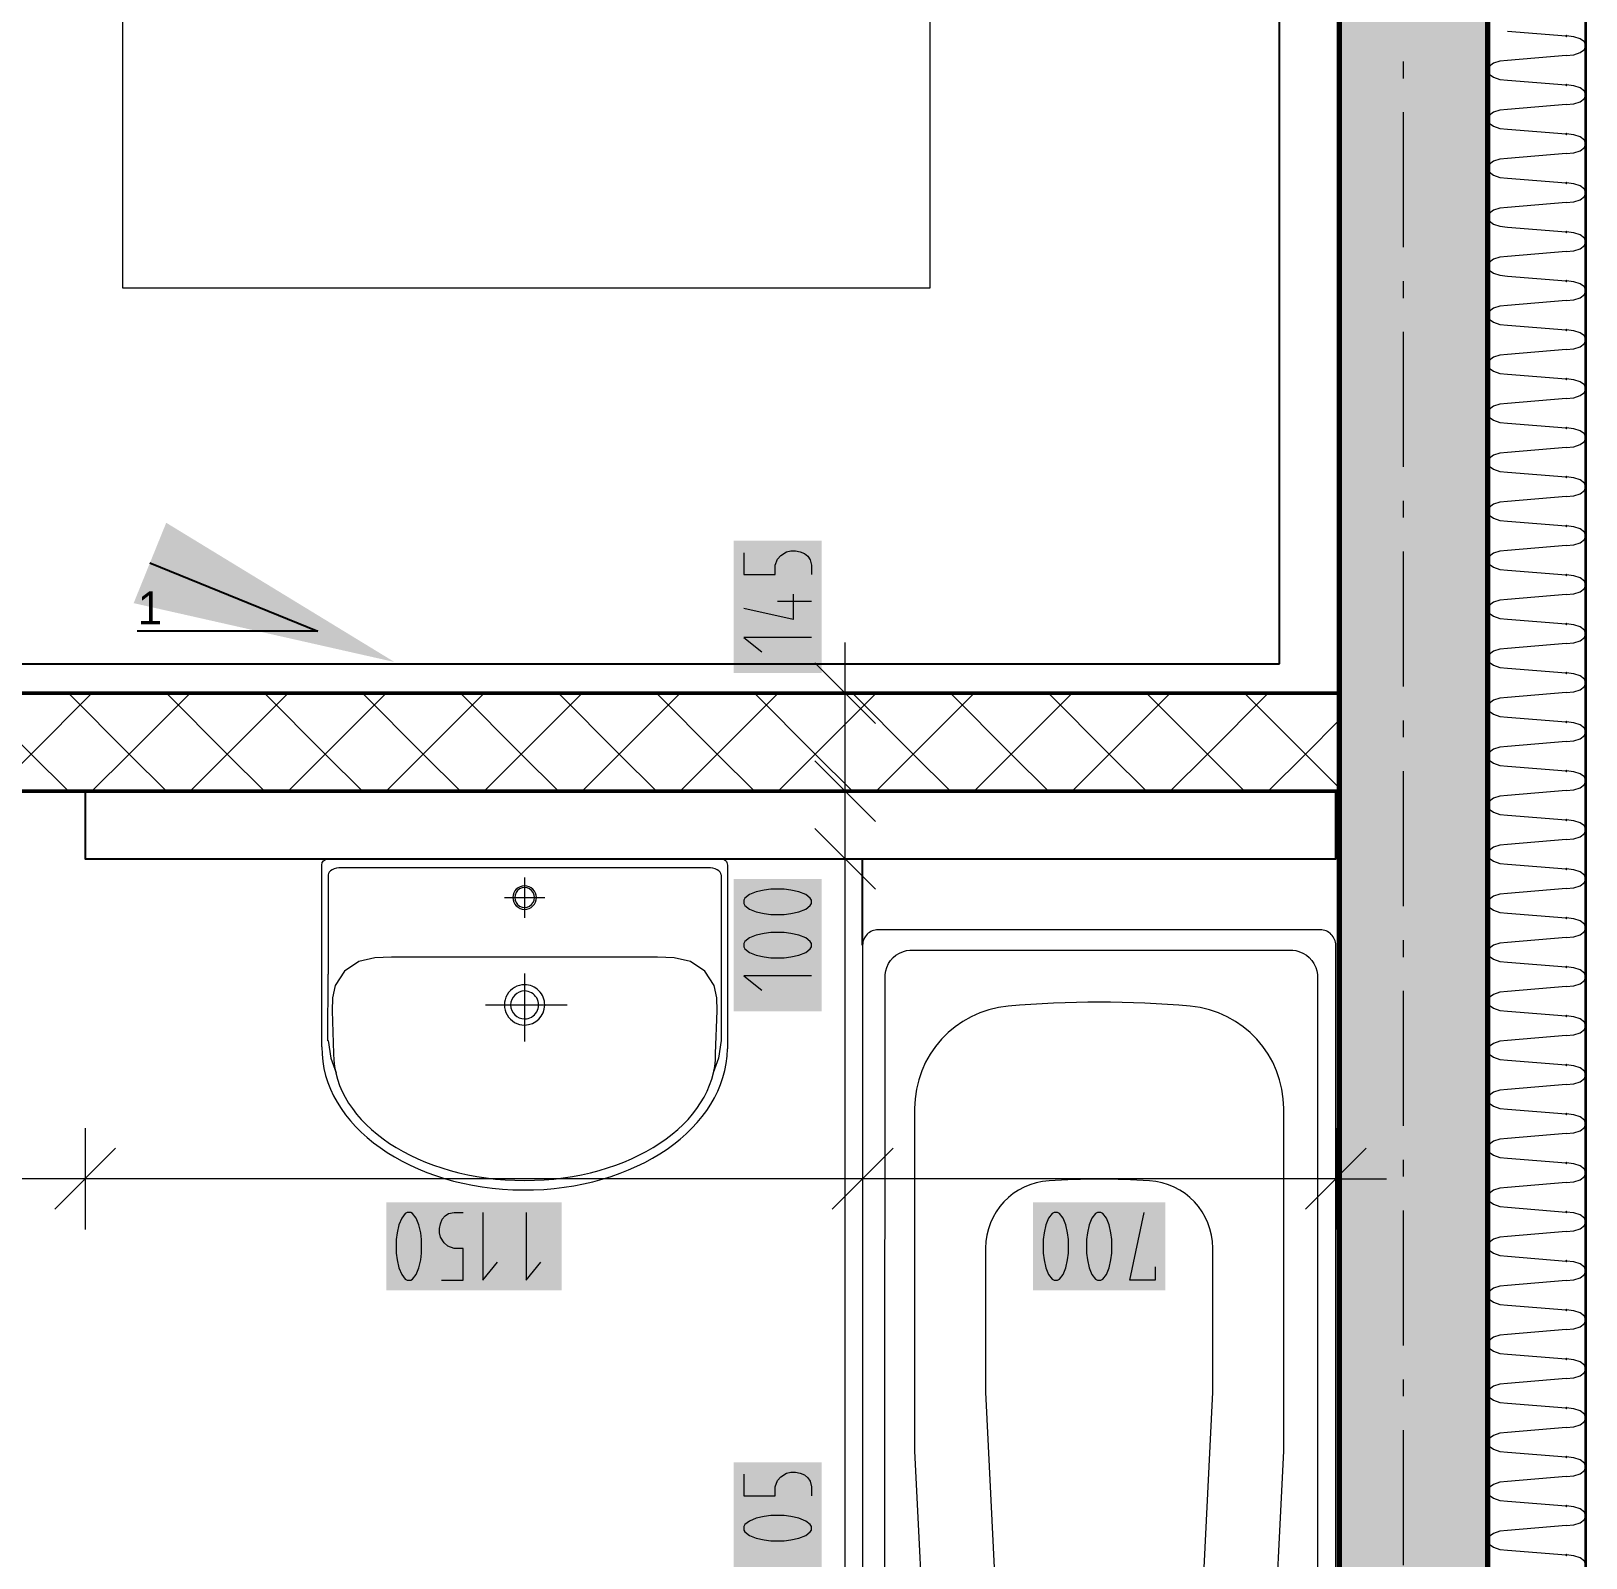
# Model space of a CAD drawing. Header units: millimetres. Extents: x 0 to 594, y 0 to 420.
# Drawn here: x 521.64 to 545.22, y 270.14 to 293.3 of the extents above; entities that cross this region are included whole.
import ezdxf
from ezdxf import colors
from ezdxf.entities.mleader import LeaderData, LeaderLine
from ezdxf.math import Vec2, Vec3

# ---------------------------------------------------------------- set-up
doc = ezdxf.new("R2010")
doc.units = ezdxf.units.MM
doc.header["$LTSCALE"] = 8
for name, color, linetype in [('PDF_Instalacni prizdivka do 1m', 7, 'Continuous'), ('PDF_Koty delkove', 7, 'Continuous'), ('PDF_Kuchyne', 7, 'Continuous'), ('PDF_Osy hlavni', 7, 'Continuous'), ('PDF_Pricky zdene', 7, 'Continuous'), ('PDF_Sanita', 7, 'Continuous'), ('PDF_Steny obvodove nosne', 7, 'Continuous'), ('PDF_Zatepleni', 7, 'Continuous'), ('RED_2.5mm^2', 1, 'Continuous'), ('SYMS', 7, 'Continuous')]:
    doc.layers.add(name, color=color, linetype=linetype)

msp = doc.modelspace()

# ---------------------------------------------------------------- linework, layer by layer
at = {"layer": 'PDF_Instalacni prizdivka do 1m', "lineweight": 25}
msp.add_lwpolyline([(541.427, 281.77), (522.465, 281.77), (522.465, 280.745), (541.427, 280.745)], close=True, dxfattribs=at)
msp.add_lwpolyline([(534.252, 279.434), (534.252, 280.745)], dxfattribs=at)
at = {"layer": 'PDF_Koty delkove', "lineweight": 18}
for points in [[(532.45, 285.388), (532.45, 285.059), (532.927, 285.059), (532.927, 285.197), (532.962, 285.292), (533.014, 285.347), (533.099, 285.401), (533.166, 285.415), (533.235, 285.415), (533.304, 285.401), (533.371, 285.374), (533.423, 285.333), (533.457, 285.279), (533.475, 285.197), (533.475, 285.059)], [(533.201, 284.758), (533.201, 284.375), (532.45, 284.54)], [(533.475, 284.649), (532.962, 284.649)], [(533.475, 284.101), (532.45, 284.101), (532.722, 283.883)], [(533.987, 283.256), (533.987, 284.025)], [(534.449, 282.795), (533.526, 283.717)], [(534.756, 283.256), (533.987, 283.256), (533.219, 283.256)], [(533.987, 204.332), (533.987, 205.818), (533.987, 206.049), (533.987, 208.559), (533.987, 209.178), (533.987, 215.279), (533.987, 225.703), (533.987, 226.882), (533.987, 228.983), (533.987, 232.159), (533.987, 233.852), (533.987, 258.451), (533.987, 260.553), (533.987, 262.244), (533.987, 280.745), (533.987, 281.77), (533.987, 283.256)], [(534.449, 281.309), (533.526, 282.231)], [(534.756, 281.77), (533.987, 281.77), (533.219, 281.77)], [(534.449, 280.284), (533.526, 281.206)], [(534.756, 280.745), (533.987, 280.745), (533.219, 280.745)], [(532.637, 279.586), (532.535, 279.545), (532.466, 279.491), (532.45, 279.463), (532.45, 279.409), (532.466, 279.381), (532.535, 279.326), (532.637, 279.285), (532.757, 279.257), (532.859, 279.243), (533.064, 279.243), (533.166, 279.257), (533.286, 279.285), (533.389, 279.326), (533.457, 279.381), (533.475, 279.409), (533.475, 279.463), (533.457, 279.491), (533.389, 279.545), (533.286, 279.586), (533.166, 279.613), (533.064, 279.627)], [(533.064, 279.627), (532.859, 279.627), (532.757, 279.613), (532.637, 279.586)], [(533.475, 278.97), (532.45, 278.97), (532.722, 278.751)], [(522.465, 276.662), (522.465, 275.894), (522.465, 275.125)], [(534.252, 276.662), (534.252, 275.894), (534.252, 275.125)], [(541.427, 276.662), (541.427, 275.894), (541.427, 275.125)], [(522.926, 276.355), (522.004, 275.432)], [(534.713, 276.355), (533.791, 275.432)], [(541.888, 276.355), (540.966, 275.432)], [(541.427, 275.894), (536.895, 275.894), (534.252, 275.894), (533.486, 275.894), (522.465, 275.894), (511.292, 275.894), (510.165, 275.894), (491.818, 275.894), (489.05, 275.894), (476.75, 275.894), (474.598, 275.894)], [(541.427, 275.894), (542.196, 275.894)], [(527.195, 274.664), (527.222, 274.544), (527.263, 274.441), (527.317, 274.373), (527.345, 274.356), (527.4, 274.356), (527.427, 274.373), (527.482, 274.441), (527.523, 274.544), (527.551, 274.664), (527.565, 274.765), (527.565, 274.97), (527.551, 275.073), (527.523, 275.193), (527.482, 275.295), (527.427, 275.364), (527.4, 275.381), (527.345, 275.381), (527.317, 275.364), (527.263, 275.295), (527.222, 275.193), (527.195, 275.073), (527.181, 274.97)], [(527.865, 274.356), (528.194, 274.356), (528.194, 274.834), (528.057, 274.834), (527.961, 274.869), (527.906, 274.92), (527.852, 275.005), (527.838, 275.073), (527.838, 275.141), (527.852, 275.21), (527.879, 275.278), (527.92, 275.329), (527.974, 275.364), (528.057, 275.381), (528.194, 275.381)], [(528.495, 275.381), (528.495, 274.356), (528.714, 274.629)], [(529.152, 275.381), (529.152, 274.356), (529.371, 274.629)], [(537.648, 274.97), (537.648, 274.765), (537.662, 274.664), (537.689, 274.544), (537.73, 274.441), (537.784, 274.373), (537.812, 274.356), (537.866, 274.356), (537.894, 274.373), (537.948, 274.441), (537.989, 274.544), (538.017, 274.664), (538.031, 274.765), (538.031, 274.97), (538.017, 275.073), (537.989, 275.193), (537.948, 275.295), (537.894, 275.364), (537.866, 275.381)], [(537.866, 275.381), (537.812, 275.381), (537.784, 275.364), (537.73, 275.295), (537.689, 275.193), (537.662, 275.073), (537.648, 274.97)], [(538.688, 274.56), (538.688, 274.356), (538.305, 274.356), (538.523, 275.381)], [(527.181, 274.97), (527.181, 274.765), (527.195, 274.664)], [(532.45, 271.415), (532.45, 271.086), (532.927, 271.086), (532.927, 271.223), (532.962, 271.319), (533.014, 271.374), (533.099, 271.428), (533.166, 271.442), (533.235, 271.442), (533.304, 271.428), (533.371, 271.401), (533.423, 271.36), (533.457, 271.306), (533.475, 271.223), (533.475, 271.086)]]:
    msp.add_lwpolyline(points, dxfattribs=at)
for points in [[(533.064, 280.284), (532.859, 280.284), (532.757, 280.27), (532.637, 280.243), (532.535, 280.202), (532.466, 280.148), (532.45, 280.12), (532.45, 280.066), (532.466, 280.038), (532.535, 279.983), (532.637, 279.942), (532.757, 279.914), (532.859, 279.9), (533.064, 279.9), (533.166, 279.914), (533.286, 279.942), (533.389, 279.983), (533.457, 280.038), (533.475, 280.066), (533.475, 280.12), (533.457, 280.148), (533.389, 280.202), (533.286, 280.243), (533.166, 280.27)], [(536.991, 274.97), (536.991, 274.765), (537.005, 274.664), (537.032, 274.544), (537.073, 274.441), (537.127, 274.373), (537.155, 274.356), (537.209, 274.356), (537.237, 274.373), (537.291, 274.441), (537.332, 274.544), (537.36, 274.664), (537.374, 274.765), (537.374, 274.97), (537.36, 275.073), (537.332, 275.193), (537.291, 275.295), (537.237, 275.364), (537.209, 275.381), (537.155, 275.381), (537.127, 275.364), (537.073, 275.295), (537.032, 275.193), (537.005, 275.073)], [(533.064, 270.785), (532.859, 270.785), (532.757, 270.771), (532.637, 270.744), (532.535, 270.703), (532.466, 270.649), (532.45, 270.621), (532.45, 270.566), (532.466, 270.539), (532.535, 270.484), (532.637, 270.443), (532.757, 270.415), (532.859, 270.401), (533.064, 270.401), (533.166, 270.415), (533.286, 270.443), (533.389, 270.484), (533.457, 270.539), (533.475, 270.566), (533.475, 270.621), (533.457, 270.649), (533.389, 270.703), (533.286, 270.744), (533.166, 270.771)]]:
    msp.add_lwpolyline(points, close=True, dxfattribs=at)
at = {"layer": 'PDF_Koty delkove', "color": 7, "lineweight": 18, "true_color": 0xffffff, "transparency": 33554559}
for points in [[(533.629, 283.564), (533.629, 285.569), (532.296, 283.564), (532.296, 285.569)], [(533.629, 278.433), (533.629, 280.437), (532.296, 278.433), (532.296, 280.437)], [(529.689, 275.535), (527.028, 275.535), (529.689, 274.202), (527.028, 274.202)], [(538.842, 275.535), (536.837, 275.535), (538.842, 274.202), (536.837, 274.202)], [(533.629, 268.934), (533.629, 271.595), (532.296, 268.934), (532.296, 271.595)]]:
    msp.add_solid(points, dxfattribs=at)
at = {"layer": 'PDF_Kuchyne', "lineweight": 13}
msp.add_lwpolyline([(523.029, 283.256), (516.879, 283.256), (516.879, 295.556), (523.029, 295.556), (523.029, 289.406), (535.277, 289.406), (535.277, 295.556), (541.427, 295.556)], dxfattribs=at)
at = {"layer": 'PDF_Osy hlavni', "lineweight": 18}
for points in [[(542.452, 292.581), (542.452, 292.837)], [(542.452, 290.019), (542.452, 292.069)], [(542.452, 289.25), (542.452, 289.506)], [(542.452, 286.688), (542.452, 288.738)], [(542.452, 285.919), (542.452, 286.175)], [(542.452, 283.356), (542.452, 285.406)], [(542.452, 282.588), (542.452, 282.844)], [(542.452, 280.025), (542.452, 282.075)], [(542.452, 279.256), (542.452, 279.513)], [(542.452, 276.694), (542.452, 278.744)], [(542.452, 275.925), (542.452, 276.181)], [(542.452, 273.363), (542.452, 275.413)], [(542.452, 272.594), (542.452, 272.85)], [(542.452, 270.031), (542.452, 272.081)]]:
    msp.add_lwpolyline(points, dxfattribs=at)
at = {"layer": 'PDF_Pricky zdene', "lineweight": 50}
msp.add_lwpolyline([(509.345, 281.77), (510.165, 281.77), (511.292, 281.77), (511.344, 281.77), (541.427, 281.77), (541.478, 281.77), (541.478, 283.256), (541.427, 283.256), (511.344, 283.256), (509.345, 283.256)], dxfattribs=at)
at = {"layer": 'PDF_Pricky zdene', "lineweight": 9}
for points in [[(522.209, 281.77), (521.645, 282.334), (520.722, 283.256)], [(522.567, 283.256), (521.645, 282.334), (521.081, 281.77)], [(523.695, 281.77), (523.131, 282.334), (522.209, 283.256)], [(524.054, 283.256), (523.131, 282.334), (522.567, 281.77)], [(525.181, 281.77), (524.617, 282.334), (523.695, 283.256)], [(525.54, 283.256), (524.617, 282.334), (524.054, 281.77)], [(526.667, 281.77), (526.104, 282.334), (525.181, 283.256)], [(527.026, 283.256), (526.104, 282.334), (525.54, 281.77)], [(528.154, 281.77), (527.59, 282.334), (526.667, 283.256)], [(528.512, 283.256), (527.59, 282.334), (527.026, 281.77)], [(529.64, 281.77), (529.076, 282.334), (528.154, 283.256)], [(529.999, 283.256), (529.076, 282.334), (528.512, 281.77)], [(531.126, 281.77), (530.562, 282.334), (529.64, 283.256)], [(531.485, 283.256), (530.562, 282.334), (529.999, 281.77)], [(532.612, 281.77), (532.048, 282.334), (531.126, 283.256)], [(532.971, 283.256), (532.048, 282.334), (531.485, 281.77)], [(534.098, 281.77), (533.535, 282.334), (532.612, 283.256)], [(534.457, 283.256), (533.535, 282.334), (532.971, 281.77)], [(535.585, 281.77), (535.021, 282.334), (534.098, 283.256)], [(535.943, 283.256), (535.021, 282.334), (534.457, 281.77)], [(537.071, 281.77), (536.507, 282.334), (535.585, 283.256)], [(537.43, 283.256), (536.507, 282.334), (535.943, 281.77)], [(538.557, 281.77), (537.993, 282.334), (537.071, 283.256)], [(538.916, 283.256), (537.993, 282.334), (537.43, 281.77)], [(540.043, 281.77), (539.48, 282.334), (538.557, 283.256)], [(540.402, 283.256), (539.48, 282.334), (538.916, 281.77)], [(541.478, 281.821), (540.966, 282.334), (540.043, 283.256)], [(541.478, 282.846), (540.966, 282.334), (540.402, 281.77)]]:
    msp.add_lwpolyline(points, dxfattribs=at)
at = {"layer": 'PDF_Sanita', "lineweight": 13}
for points in [[(526.052, 277.894), (526.052, 280.651, -0.4142), (526.143, 280.745), (526.146, 280.745), (526.166, 280.745), (532.089, 280.745), (532.108, 280.745), (532.111, 280.745), (532.108, 280.745), (532.089, 280.745)], [(532.108, 280.745, -0.41426), (532.202, 280.651), (532.202, 277.883, -0.003183), (532.202, 277.863)], [(538.66, 264.703, 0.364872), (539.199, 265.283), (539.563, 272.655), (539.562, 274.84, 0.395998), (538.6, 275.863, 0.031047), (537.079, 275.863, 0.395991), (536.117, 274.84), (536.116, 272.655), (536.48, 265.283, 0.364869), (537.019, 264.703)]]:
    msp.add_lwpolyline(points, format="xyb", dxfattribs=at)
for points in [[(531.902, 280.61), (526.352, 280.61)], [(526.147, 280.502), (526.147, 278.996)], [(529.127, 280.463), (529.127, 279.852)], [(532.107, 280.502), (532.107, 277.991), (532.066, 277.722), (531.987, 277.502)], [(528.822, 280.158), (529.433, 280.157)], [(532.024, 277.792), (532.045, 278.439), (532.042, 278.637), (532.003, 278.826), (531.858, 279.041), (531.64, 279.188), (531.397, 279.245), (531.143, 279.252), (527.111, 279.252), (526.857, 279.245), (526.614, 279.188), (526.396, 279.041), (526.252, 278.826), (526.212, 278.637), (526.208, 278.439), (526.23, 277.791)], [(534.59, 270.956), (534.592, 278.989), (534.602, 279.046), (534.618, 279.099), (534.645, 279.156), (534.675, 279.201), (534.716, 279.247), (534.758, 279.282), (534.813, 279.316), (534.873, 279.341), (534.919, 279.353), (534.966, 279.36), (537.87, 279.361), (540.775, 279.36), (540.822, 279.353), (540.868, 279.341), (540.928, 279.316), (540.983, 279.282), (541.024, 279.247), (541.066, 279.201), (541.096, 279.156), (541.123, 279.099), (541.139, 279.046), (541.149, 278.989), (541.15, 270.956), (541.15, 262.967)], [(526.144, 277.984), (526.147, 278.996)], [(529.127, 279.006), (529.127, 277.976)], [(528.535, 278.53), (529.77, 278.529)], [(526.147, 277.991), (526.188, 277.722), (526.268, 277.502)], [(537.87, 262.551), (534.966, 262.553), (534.909, 262.562), (534.853, 262.579), (534.803, 262.602), (534.758, 262.631), (534.717, 262.665), (534.675, 262.712), (534.643, 262.761), (534.618, 262.814), (534.606, 262.851), (534.597, 262.891), (534.59, 262.967), (534.59, 270.956)]]:
    msp.add_lwpolyline(points, dxfattribs=at)
for points in [[(529.127, 280.336, 0.999997), (529.127, 279.979, 0.414202), (529.306, 280.157, 0.41419)], [(529.127, 280.308, 1.000071), (529.127, 280.007, 1.000025)], [(534.252, 279.434), (534.252, 279.433), (534.252, 262.48, 0.41423), (534.488, 262.244), (541.191, 262.244, 0.41423), (541.427, 262.48), (541.427, 279.433, 0.414233), (541.191, 279.669), (534.488, 279.669, 0.414227)], [(529.127, 278.835, 1.000031), (529.127, 278.224, 0.414192), (529.432, 278.529, 0.414231)], [(529.127, 278.318, 1.000002), (529.127, 278.741, 0.999969)], [(535.372, 265.072, 0.372026), (537.055, 263.307, 0.048465), (538.625, 263.307, 0.372028), (540.308, 265.072), (540.638, 271.767), (540.638, 276.958, 0.387973), (539.221, 278.51, 0.045249), (536.459, 278.51, 0.387973), (535.041, 276.958), (535.041, 271.767)]]:
    msp.add_lwpolyline(points, format="xyb", close=True, dxfattribs=at)
for points in [[(526.052, 280.651), (526.052, 280.651), (526.052, 280.651), (526.052, 280.651)], [(526.352, 280.61), (526.239, 280.61), (526.147, 280.562), (526.147, 280.502)], [(532.107, 280.502), (532.107, 280.562), (532.015, 280.61), (531.902, 280.61)], [(532.108, 280.745), (532.108, 280.745), (532.108, 280.745), (532.108, 280.745)], [(529.127, 280.007), (529.127, 280.007), (529.127, 280.007), (529.127, 280.007)], [(529.127, 278.741), (529.127, 278.741), (529.127, 278.741), (529.127, 278.741)], [(529.127, 278.318), (529.127, 278.318), (529.127, 278.318), (529.127, 278.318)], [(526.052, 277.894), (526.04, 276.703), (527.407, 275.731), (529.105, 275.723)], [(526.23, 277.791), (526.23, 276.728), (527.527, 275.867), (529.128, 275.867)], [(529.105, 275.723), (530.804, 275.714), (532.19, 276.673), (532.202, 277.863)], [(529.128, 275.867), (530.727, 275.867), (532.024, 276.729), (532.024, 277.792)]]:
    msp.add_open_spline(points, degree=3, dxfattribs=at)
at = {"layer": 'PDF_Steny obvodove nosne', "lineweight": 70}
for points in [[(541.478, 296.94), (541.478, 283.256), (541.478, 281.77), (541.478, 262.244), (541.478, 260.553), (540.658, 260.553)], [(542.913, 258.298), (543.733, 258.298), (543.733, 260.553), (543.733, 296.94)]]:
    msp.add_lwpolyline(points, dxfattribs=at)
at = {"layer": 'PDF_Steny obvodove nosne', "color": 9, "lineweight": 9, "true_color": 0xc0c0c0, "transparency": 33554559}
msp.add_solid([(541.478, 296.94), (541.478, 260.553), (543.733, 296.94), (543.733, 260.553)], dxfattribs=at)
at = {"layer": 'PDF_Zatepleni', "lineweight": 35}
msp.add_lwpolyline([(543.733, 296.94), (543.733, 260.553), (543.733, 258.298), (542.913, 258.298), (542.913, 256.811), (544.4, 256.811), (545.22, 256.811), (545.22, 258.298), (545.22, 296.94)], dxfattribs=at)
at = {"layer": 'PDF_Zatepleni', "lineweight": 9}
for points in [[(544.031, 293.298), (544.922, 293.224)], [(544.031, 293.298), (544.031, 293.298)], [(545.22, 293.076), (545.197, 293.133), (545.133, 293.181), (545.036, 293.213), (544.922, 293.224)], [(544.922, 292.927), (545.036, 292.938), (545.133, 292.971), (545.197, 293.019), (545.22, 293.076)], [(544.922, 292.927), (544.031, 292.853), (543.916, 292.842), (543.819, 292.81), (543.755, 292.761), (543.734, 292.72)], [(543.734, 292.688), (543.755, 292.647), (543.819, 292.598), (543.916, 292.566), (544.031, 292.555)], [(544.031, 292.555), (544.922, 292.481)], [(544.031, 292.555), (544.031, 292.555)], [(545.22, 292.333), (545.197, 292.389), (545.133, 292.438), (545.036, 292.47), (544.922, 292.481)], [(544.031, 292.11), (543.916, 292.099), (543.819, 292.067), (543.755, 292.018), (543.734, 291.977)], [(544.922, 292.184), (544.031, 292.11)], [(544.922, 292.184), (545.036, 292.195), (545.133, 292.227), (545.197, 292.276), (545.22, 292.333)], [(543.734, 291.945), (543.755, 291.904), (543.819, 291.855), (543.916, 291.823), (544.031, 291.812), (544.922, 291.738)], [(544.031, 291.812), (544.031, 291.812)], [(545.22, 291.589), (545.197, 291.646), (545.133, 291.694), (545.036, 291.727), (544.922, 291.738)], [(544.922, 291.441), (544.031, 291.367)], [(544.922, 291.441), (545.036, 291.452), (545.133, 291.484), (545.197, 291.533), (545.22, 291.589)], [(544.031, 291.367), (543.916, 291.356), (543.819, 291.323), (543.755, 291.275), (543.734, 291.233)], [(543.734, 291.202), (543.755, 291.161), (543.819, 291.112), (543.916, 291.08), (544.031, 291.068), (544.922, 290.995)], [(544.031, 291.068), (544.031, 291.068)], [(545.22, 290.846), (545.197, 290.903), (545.133, 290.951), (545.036, 290.984), (544.922, 290.995)], [(544.922, 290.698), (544.031, 290.624)], [(544.922, 290.698), (545.036, 290.709), (545.133, 290.741), (545.197, 290.789), (545.22, 290.846)], [(544.031, 290.624), (543.916, 290.613), (543.819, 290.58), (543.755, 290.532), (543.734, 290.49)], [(543.734, 290.459), (543.755, 290.418), (543.819, 290.369), (543.916, 290.337), (544.031, 290.325)], [(544.031, 290.325), (544.922, 290.252)], [(544.031, 290.325), (544.031, 290.325)], [(545.22, 290.103), (545.197, 290.16), (545.133, 290.208), (545.036, 290.24), (544.922, 290.252)], [(544.922, 289.955), (545.036, 289.966), (545.133, 289.998), (545.197, 290.046), (545.22, 290.103)], [(544.031, 289.881), (543.916, 289.87), (543.819, 289.837), (543.755, 289.789), (543.734, 289.747)], [(544.922, 289.955), (544.031, 289.881)], [(543.734, 289.716), (543.755, 289.674), (543.819, 289.626), (543.916, 289.594), (544.031, 289.582)], [(544.031, 289.582), (544.922, 289.509)], [(544.031, 289.582), (544.031, 289.582)], [(545.133, 289.465), (545.036, 289.497), (544.922, 289.509)], [(544.922, 289.211), (545.036, 289.223), (545.133, 289.255), (545.197, 289.303), (545.22, 289.36)], [(545.22, 289.36), (545.197, 289.417), (545.133, 289.465)], [(544.031, 289.138), (543.916, 289.126), (543.819, 289.094), (543.755, 289.046), (543.734, 289.004)], [(544.922, 289.211), (544.031, 289.138)], [(543.734, 288.973), (543.755, 288.931), (543.819, 288.883), (543.916, 288.85), (544.031, 288.839)], [(544.031, 288.839), (544.922, 288.766)], [(544.031, 288.839), (544.031, 288.839)], [(545.22, 288.617), (545.197, 288.674), (545.133, 288.722), (545.036, 288.754), (544.922, 288.766)], [(544.922, 288.468), (545.036, 288.48), (545.133, 288.512), (545.197, 288.56), (545.22, 288.617)], [(543.819, 288.351), (543.755, 288.303), (543.734, 288.261)], [(544.031, 288.395), (543.916, 288.383), (543.819, 288.351)], [(544.922, 288.468), (544.031, 288.395)], [(543.734, 288.23), (543.755, 288.188), (543.819, 288.14), (543.916, 288.107), (544.031, 288.096)], [(544.031, 288.096), (544.922, 288.022)], [(544.031, 288.096), (544.031, 288.096)], [(545.22, 287.874), (545.197, 287.931), (545.133, 287.979), (545.036, 288.011), (544.922, 288.022)], [(544.922, 287.725), (545.036, 287.736), (545.133, 287.769), (545.197, 287.817), (545.22, 287.874)], [(544.031, 287.652), (543.916, 287.64), (543.819, 287.608), (543.755, 287.559), (543.734, 287.518)], [(544.922, 287.725), (544.031, 287.652)], [(543.734, 287.487), (543.755, 287.445), (543.819, 287.397), (543.916, 287.364), (544.031, 287.353)], [(544.031, 287.353), (544.922, 287.279)], [(544.031, 287.353), (544.031, 287.353)], [(545.22, 287.131), (545.197, 287.188), (545.133, 287.236), (545.036, 287.268), (544.922, 287.279)], [(544.922, 286.982), (544.031, 286.908)], [(544.922, 286.982), (545.036, 286.993), (545.133, 287.026), (545.197, 287.074), (545.22, 287.131)], [(544.031, 286.908), (543.916, 286.897), (543.819, 286.865), (543.755, 286.816), (543.734, 286.775)], [(543.734, 286.744), (543.755, 286.702), (543.819, 286.654), (543.916, 286.621), (544.031, 286.61)], [(544.031, 286.61), (544.922, 286.536)], [(544.031, 286.61), (544.031, 286.61)], [(545.22, 286.388), (545.197, 286.444), (545.133, 286.493), (545.036, 286.525), (544.922, 286.536)], [(544.922, 286.239), (544.031, 286.165)], [(544.922, 286.239), (545.036, 286.25), (545.133, 286.282), (545.197, 286.331), (545.22, 286.388)], [(544.031, 286.165), (543.916, 286.154), (543.819, 286.122), (543.755, 286.073), (543.734, 286.032)], [(543.734, 286), (543.755, 285.959), (543.819, 285.91), (543.916, 285.878), (544.031, 285.867)], [(544.031, 285.867), (544.922, 285.793)], [(544.031, 285.867), (544.031, 285.867)], [(545.22, 285.644), (545.197, 285.701), (545.133, 285.75), (545.036, 285.782), (544.922, 285.793)], [(544.922, 285.496), (545.036, 285.507), (545.133, 285.539), (545.197, 285.588), (545.22, 285.644)], [(544.031, 285.422), (543.916, 285.411), (543.819, 285.379), (543.755, 285.33), (543.734, 285.289)], [(544.922, 285.496), (544.031, 285.422)], [(543.734, 285.257), (543.755, 285.216), (543.819, 285.167), (543.916, 285.135), (544.031, 285.124)], [(544.031, 285.124), (544.922, 285.05)], [(544.031, 285.124), (544.031, 285.124)], [(545.22, 284.901), (545.197, 284.958), (545.133, 285.006), (545.036, 285.039), (544.922, 285.05)], [(544.922, 284.753), (545.036, 284.764), (545.133, 284.796), (545.197, 284.844), (545.22, 284.901)], [(544.031, 284.679), (543.916, 284.668), (543.819, 284.635), (543.755, 284.587), (543.734, 284.545)], [(544.922, 284.753), (544.031, 284.679)], [(543.734, 284.514), (543.755, 284.473), (543.819, 284.424), (543.916, 284.392), (544.031, 284.38), (544.922, 284.307)], [(544.031, 284.38), (544.031, 284.38)], [(544.922, 284.01), (545.036, 284.021), (545.133, 284.053), (545.197, 284.101), (545.22, 284.158), (545.197, 284.215), (545.133, 284.263), (545.036, 284.296), (544.922, 284.307)], [(544.031, 283.936), (543.916, 283.925), (543.819, 283.892), (543.755, 283.844), (543.734, 283.802)], [(544.922, 284.01), (544.031, 283.936)], [(543.734, 283.771), (543.755, 283.729), (543.819, 283.681), (543.916, 283.649), (544.031, 283.637), (544.922, 283.564)], [(544.031, 283.637), (544.031, 283.637)], [(545.22, 283.415), (545.197, 283.472), (545.133, 283.52), (545.036, 283.552), (544.922, 283.564)], [(544.922, 283.266), (545.036, 283.278), (545.133, 283.31), (545.197, 283.358), (545.22, 283.415)], [(544.031, 283.193), (543.916, 283.182), (543.819, 283.149), (543.755, 283.101), (543.734, 283.059)], [(544.922, 283.266), (544.031, 283.193)], [(543.734, 283.028), (543.755, 282.986), (543.819, 282.938), (543.916, 282.906), (544.031, 282.894), (544.922, 282.821)], [(544.031, 282.894), (544.031, 282.894)], [(545.22, 282.672), (545.197, 282.729), (545.133, 282.777), (545.036, 282.809), (544.922, 282.821)], [(544.031, 282.45), (543.916, 282.438), (543.819, 282.406), (543.755, 282.358), (543.734, 282.316)], [(544.922, 282.523), (544.031, 282.45)], [(544.922, 282.523), (545.036, 282.535), (545.133, 282.567), (545.197, 282.615), (545.22, 282.672)], [(543.734, 282.285), (543.755, 282.243), (543.819, 282.195), (543.916, 282.162), (544.031, 282.151), (544.922, 282.077)], [(544.031, 282.151), (544.031, 282.151)], [(545.22, 281.929), (545.197, 281.986), (545.133, 282.034), (545.036, 282.066), (544.922, 282.077)], [(544.922, 281.78), (544.031, 281.707)], [(544.922, 281.78), (545.036, 281.792), (545.133, 281.824), (545.197, 281.872), (545.22, 281.929)], [(544.031, 281.707), (543.916, 281.695), (543.819, 281.663), (543.755, 281.614), (543.734, 281.573)], [(543.734, 281.542), (543.755, 281.5), (543.819, 281.452), (543.916, 281.419), (544.031, 281.408), (544.922, 281.334)], [(544.031, 281.408), (544.031, 281.408)], [(544.922, 281.037), (545.036, 281.048), (545.133, 281.081), (545.197, 281.129), (545.22, 281.186), (545.197, 281.243), (545.133, 281.291), (545.036, 281.323), (544.922, 281.334)], [(544.922, 281.037), (544.031, 280.964)], [(544.031, 280.964), (543.916, 280.952), (543.819, 280.92), (543.755, 280.871), (543.734, 280.83)], [(543.734, 280.799), (543.755, 280.757), (543.819, 280.709), (543.916, 280.676), (544.031, 280.665)], [(544.031, 280.665), (544.922, 280.591)], [(544.031, 280.665), (544.031, 280.665)], [(545.22, 280.443), (545.197, 280.499), (545.133, 280.548), (545.036, 280.58), (544.922, 280.591)], [(544.922, 280.294), (545.036, 280.305), (545.133, 280.338), (545.197, 280.386), (545.22, 280.443)], [(544.031, 280.22), (543.916, 280.209), (543.819, 280.177), (543.755, 280.128), (543.734, 280.087)], [(544.922, 280.294), (544.031, 280.22)], [(543.734, 280.055), (543.755, 280.014), (543.819, 279.965), (543.916, 279.933), (544.031, 279.922)], [(544.031, 279.922), (544.922, 279.848)], [(544.031, 279.922), (544.031, 279.922)], [(545.22, 279.7), (545.197, 279.756), (545.133, 279.805), (545.036, 279.837), (544.922, 279.848)], [(544.922, 279.551), (545.036, 279.562), (545.133, 279.594), (545.197, 279.643), (545.22, 279.7)], [(544.031, 279.477), (543.916, 279.466), (543.819, 279.434), (543.755, 279.385), (543.734, 279.344)], [(544.922, 279.551), (544.031, 279.477)], [(543.734, 279.312), (543.755, 279.271), (543.819, 279.222), (543.916, 279.19), (544.031, 279.179)], [(544.031, 279.179), (544.922, 279.105)], [(544.031, 279.179), (544.031, 279.179)], [(545.22, 278.956), (545.197, 279.013), (545.133, 279.061), (545.036, 279.094), (544.922, 279.105)], [(544.922, 278.808), (545.036, 278.819), (545.133, 278.851), (545.197, 278.9), (545.22, 278.956)], [(544.031, 278.734), (543.916, 278.723), (543.819, 278.69), (543.755, 278.642), (543.734, 278.6)], [(544.922, 278.808), (544.031, 278.734)], [(543.734, 278.569), (543.755, 278.528), (543.819, 278.479), (543.916, 278.447), (544.031, 278.435)], [(544.031, 278.435), (544.922, 278.362)], [(544.031, 278.435), (544.031, 278.435)], [(545.22, 278.213), (545.197, 278.27), (545.133, 278.318), (545.036, 278.351), (544.922, 278.362)], [(544.922, 278.065), (545.036, 278.076), (545.133, 278.108), (545.197, 278.156), (545.22, 278.213)], [(544.031, 277.991), (543.916, 277.98), (543.819, 277.947), (543.755, 277.899), (543.734, 277.857)], [(544.922, 278.065), (544.031, 277.991)], [(543.734, 277.826), (543.755, 277.785), (543.819, 277.736), (543.916, 277.704), (544.031, 277.692)], [(544.031, 277.692), (544.922, 277.619)], [(544.031, 277.692), (544.031, 277.692)], [(545.22, 277.47), (545.197, 277.527), (545.133, 277.575), (545.036, 277.607), (544.922, 277.619)], [(544.922, 277.322), (544.031, 277.248)], [(544.922, 277.322), (545.036, 277.333), (545.133, 277.365), (545.197, 277.413), (545.22, 277.47)], [(544.031, 277.248), (543.916, 277.237), (543.819, 277.204), (543.755, 277.156), (543.734, 277.114)], [(543.734, 277.083), (543.755, 277.041), (543.819, 276.993), (543.916, 276.961), (544.031, 276.949)], [(544.031, 276.949), (544.922, 276.876)], [(544.031, 276.949), (544.031, 276.949)], [(545.22, 276.727), (545.197, 276.784), (545.133, 276.832), (545.036, 276.864), (544.922, 276.876)], [(544.922, 276.578), (544.031, 276.505)], [(544.922, 276.578), (545.036, 276.59), (545.133, 276.622), (545.197, 276.67), (545.22, 276.727)], [(544.031, 276.505), (543.916, 276.493), (543.819, 276.461), (543.755, 276.413), (543.734, 276.371)], [(543.734, 276.34), (543.755, 276.298), (543.819, 276.25), (543.916, 276.217), (544.031, 276.206)], [(544.031, 276.206), (544.922, 276.133)], [(544.031, 276.206), (544.031, 276.206)], [(545.22, 275.984), (545.197, 276.041), (545.133, 276.089), (545.036, 276.121), (544.922, 276.133)], [(544.922, 275.835), (545.036, 275.847), (545.133, 275.879), (545.197, 275.927), (545.22, 275.984)], [(544.031, 275.762), (543.916, 275.75), (543.819, 275.718), (543.755, 275.67), (543.734, 275.628)], [(544.922, 275.835), (544.031, 275.762)], [(543.734, 275.597), (543.755, 275.555), (543.819, 275.507), (543.916, 275.474), (544.031, 275.463)], [(544.031, 275.463), (544.922, 275.389)], [(544.031, 275.463), (544.031, 275.463)], [(545.22, 275.241), (545.197, 275.298), (545.133, 275.346), (545.036, 275.378), (544.922, 275.389)], [(544.922, 275.092), (545.036, 275.103), (545.133, 275.136), (545.197, 275.184), (545.22, 275.241)], [(544.031, 275.019), (543.916, 275.007), (543.819, 274.975), (543.755, 274.926), (543.734, 274.885)], [(544.922, 275.092), (544.031, 275.019)], [(543.734, 274.854), (543.755, 274.812), (543.819, 274.764), (543.916, 274.731), (544.031, 274.72)], [(544.031, 274.72), (544.922, 274.646)], [(544.031, 274.72), (544.031, 274.72)], [(545.22, 274.498), (545.197, 274.555), (545.133, 274.603), (545.036, 274.635), (544.922, 274.646)], [(544.922, 274.349), (545.036, 274.36), (545.133, 274.393), (545.197, 274.441), (545.22, 274.498)], [(544.031, 274.275), (543.916, 274.264), (543.819, 274.232), (543.755, 274.183), (543.734, 274.142)], [(544.922, 274.349), (544.031, 274.275)], [(543.734, 274.111), (543.755, 274.069), (543.819, 274.021), (543.916, 273.988), (544.031, 273.977)], [(544.031, 273.977), (544.922, 273.903)], [(544.031, 273.977), (544.031, 273.977)], [(545.22, 273.755), (545.197, 273.811), (545.133, 273.86), (545.036, 273.892), (544.922, 273.903)], [(544.922, 273.606), (545.036, 273.617), (545.133, 273.649), (545.197, 273.698), (545.22, 273.755)], [(544.031, 273.532), (543.916, 273.521), (543.819, 273.489), (543.755, 273.44), (543.734, 273.399)], [(544.922, 273.606), (544.031, 273.532)], [(543.734, 273.367), (543.755, 273.326), (543.819, 273.277), (543.916, 273.245), (544.031, 273.234)], [(544.031, 273.234), (544.922, 273.16)], [(544.031, 273.234), (544.031, 273.234)], [(545.22, 273.011), (545.197, 273.068), (545.133, 273.117), (545.036, 273.149), (544.922, 273.16)], [(544.922, 272.863), (545.036, 272.874), (545.133, 272.906), (545.197, 272.955), (545.22, 273.011)], [(544.031, 272.789), (543.916, 272.778), (543.819, 272.746), (543.755, 272.697), (543.734, 272.656)], [(544.922, 272.863), (544.031, 272.789)], [(543.734, 272.624), (543.755, 272.583), (543.819, 272.534), (543.916, 272.502), (544.031, 272.491)], [(544.031, 272.491), (544.922, 272.417)], [(544.031, 272.491), (544.031, 272.491)], [(545.22, 272.268), (545.197, 272.325), (545.133, 272.373), (545.036, 272.406), (544.922, 272.417)], [(544.922, 272.12), (544.031, 272.046)], [(544.922, 272.12), (545.036, 272.131), (545.133, 272.163), (545.197, 272.211), (545.22, 272.268)], [(544.031, 272.046), (543.916, 272.035), (543.819, 272.002), (543.755, 271.954), (543.734, 271.912)], [(543.734, 271.881), (543.755, 271.84), (543.819, 271.791)], [(543.819, 271.791), (543.916, 271.759), (544.031, 271.747)], [(544.031, 271.747), (544.922, 271.674)], [(544.031, 271.747), (544.031, 271.747)], [(545.22, 271.525), (545.197, 271.582), (545.133, 271.63), (545.036, 271.663), (544.922, 271.674)], [(544.922, 271.377), (544.031, 271.303)], [(544.922, 271.377), (545.036, 271.388), (545.133, 271.42), (545.197, 271.468), (545.22, 271.525)], [(544.031, 271.303), (543.916, 271.292), (543.819, 271.259), (543.755, 271.211), (543.734, 271.169)], [(543.734, 271.138), (543.755, 271.096), (543.819, 271.048), (543.916, 271.016), (544.031, 271.004)], [(544.031, 271.004), (544.922, 270.931)], [(544.031, 271.004), (544.031, 271.004)], [(545.133, 270.887), (545.036, 270.919), (544.922, 270.931)], [(544.922, 270.633), (545.036, 270.645), (545.133, 270.677), (545.197, 270.725), (545.22, 270.782)], [(545.22, 270.782), (545.197, 270.839), (545.133, 270.887)], [(544.031, 270.56), (543.916, 270.549), (543.819, 270.516), (543.755, 270.468), (543.734, 270.426)], [(544.922, 270.633), (544.031, 270.56)], [(543.734, 270.395), (543.755, 270.353), (543.819, 270.305), (543.916, 270.273), (544.031, 270.261)], [(544.031, 270.261), (544.922, 270.188)], [(544.031, 270.261), (544.031, 270.261)], [(545.22, 270.039), (545.197, 270.096), (545.133, 270.144), (545.036, 270.176), (544.922, 270.188)]]:
    msp.add_lwpolyline(points, dxfattribs=at)
at = {"layer": 'PDF_Zatepleni', "lineweight": 9, "transparency": 33554559}
for points in [[(544.922, 293.201), (544.899, 293.224), (544.945, 293.224), (544.922, 293.247)], [(544.922, 292.458), (544.899, 292.481), (544.945, 292.481), (544.922, 292.504)], [(544.922, 291.715), (544.899, 291.738), (544.945, 291.738), (544.922, 291.761)], [(544.922, 290.972), (544.899, 290.995), (544.945, 290.995), (544.922, 291.018)], [(544.922, 290.229), (544.899, 290.252), (544.945, 290.252), (544.922, 290.275)], [(544.922, 289.486), (544.899, 289.509), (544.945, 289.509), (544.922, 289.532)], [(544.922, 288.742), (544.899, 288.766), (544.945, 288.766), (544.922, 288.789)], [(544.922, 287.999), (544.899, 288.022), (544.945, 288.022), (544.922, 288.045)], [(544.922, 287.256), (544.899, 287.279), (544.945, 287.279), (544.922, 287.302)], [(544.922, 286.513), (544.899, 286.536), (544.945, 286.536), (544.922, 286.559)], [(544.922, 285.77), (544.899, 285.793), (544.945, 285.793), (544.922, 285.816)], [(544.922, 285.027), (544.899, 285.05), (544.945, 285.05), (544.922, 285.073)], [(544.922, 284.284), (544.899, 284.307), (544.945, 284.307), (544.922, 284.33)], [(544.922, 283.541), (544.899, 283.564), (544.945, 283.564), (544.922, 283.587)], [(544.922, 282.798), (544.899, 282.821), (544.945, 282.821), (544.922, 282.844)], [(544.922, 282.054), (544.899, 282.077), (544.945, 282.077), (544.922, 282.101)], [(544.922, 281.311), (544.899, 281.334), (544.945, 281.334), (544.922, 281.357)], [(544.922, 280.568), (544.899, 280.591), (544.945, 280.591), (544.922, 280.614)], [(544.922, 279.825), (544.899, 279.848), (544.945, 279.848), (544.922, 279.871)], [(544.922, 279.082), (544.899, 279.105), (544.945, 279.105), (544.922, 279.128)], [(544.922, 278.339), (544.899, 278.362), (544.945, 278.362), (544.922, 278.385)], [(544.922, 277.596), (544.899, 277.619), (544.945, 277.619), (544.922, 277.642)], [(544.922, 276.853), (544.899, 276.876), (544.945, 276.876), (544.922, 276.899)], [(544.922, 276.109), (544.899, 276.133), (544.945, 276.133), (544.922, 276.156)], [(544.922, 275.366), (544.899, 275.389), (544.945, 275.389), (544.922, 275.412)], [(544.922, 274.623), (544.899, 274.646), (544.945, 274.646), (544.922, 274.669)], [(544.922, 273.88), (544.899, 273.903), (544.945, 273.903), (544.922, 273.926)], [(544.922, 273.137), (544.899, 273.16), (544.945, 273.16), (544.922, 273.183)], [(544.922, 272.394), (544.899, 272.417), (544.945, 272.417), (544.922, 272.44)], [(544.922, 271.651), (544.899, 271.674), (544.945, 271.674), (544.922, 271.697)], [(544.922, 270.908), (544.899, 270.931), (544.945, 270.931), (544.922, 270.954)], [(544.922, 270.165), (544.899, 270.188), (544.945, 270.188), (544.922, 270.211)]]:
    msp.add_solid(points, dxfattribs=at)
at = {"layer": 'RED_2.5mm^2'}
for p, q in [((540.574, 283.702), (540.574, 330.502)), ((520.192, 283.702), (540.574, 283.702))]:
    msp.add_line(p, q, dxfattribs=at)

# ---------------------------------------------------------------- leaders
at = {"layer": 'SYMS'}
ml = msp.add_multileader_mtext('Standard', dxfattribs=at)
ml.set_content('1', color=256)
ml.set_leader_properties()
ml.build(insert=Vec2(0, 0))
ml.multileader.update_dxf_attribs({"text_right_attachment_type": 6, "dogleg_length": 0.36})
ctx = ml.context
ctx.base_point, ctx.char_height, ctx.plane_origin = Vec3(521.467, 284.55), 0.5, Vec3(527.153, 283.73)
ctx.right_attachment, ctx.text_align_type = 6, 2
notes = []
notes.append((ctx, [(0, (1, 1, 0), (525.993, 284.2), (-1, 0), 0.36, [(0, [(527.153, 283.73)], 0, [])])]))
ctx.mtext.insert, ctx.mtext.alignment, ctx.mtext.flow_direction = Vec3(523.633, 284.8), 3, 5
for ctx, leaders in notes:
    for number, flags, end, landing, length, lines in leaders:
        leader = LeaderData()
        leader.index, (leader.has_last_leader_line, leader.has_dogleg_vector, leader.attachment_direction) = number, flags
        leader.last_leader_point, leader.dogleg_vector, leader.dogleg_length = Vec3(end), Vec3(landing), length
        for number, points, colour, breaks in lines:
            line = LeaderLine()
            line.index, line.vertices, line.color, line.breaks = number, Vec3.list(points), colors.encode_raw_color(colour), breaks
            leader.lines.append(line)
        ctx.leaders.append(leader)

doc.saveas('drawing.dxf')
